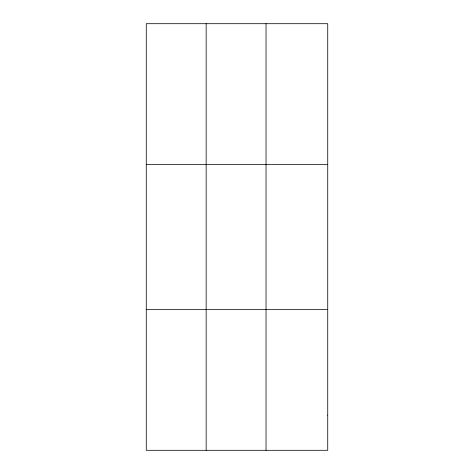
<?xml version="1.0" encoding="UTF-8"?>
<svg xmlns="http://www.w3.org/2000/svg" width="474" height="474" viewBox="0 0 474 474"><rect width="100%" height="100%" fill="white"/><g stroke="black" fill="none" stroke-linecap="round" stroke-linejoin="round"><path stroke-width="0.71" d="M206.154 450.3L206.154 23.7M266.033 450.3L266.033 23.7M146.27 164.478L327.73 164.478M146.27 309.522L327.73 309.522M327.73 415.106L327.73 450.3L146.27 450.3L146.27 23.7L327.73 23.7L327.73 415.106"/></g></svg>
